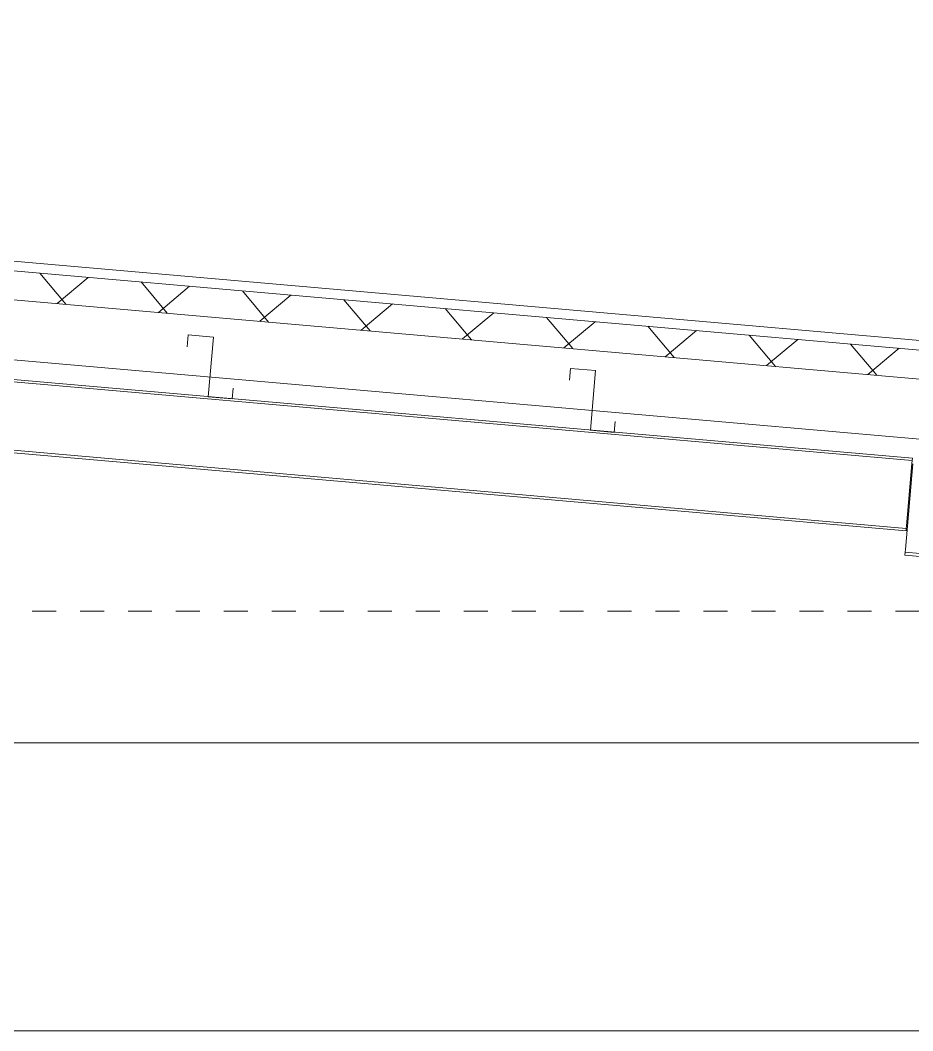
# Model space of a CAD drawing. Header units: metres. Extents: x 4238 to 4687, y -1 to 29.
# Drawn here: x 4653.347 to 4657.069, y 13.49 to 17.703 of the extents above; entities that cross this region are included whole.
import ezdxf

# ---------------------------------------------------------------- set-up
doc = ezdxf.new("R2010")
doc.units = ezdxf.units.M
doc.linetypes.add('AEC_Center', pattern=[0.024, 0.012, -0.004, 0.004, -0.004])
for name, color, linetype, lineweight in [('A-DETL', 90, 'Continuous', 13), ('A-FLOR-LEVL', 51, 'Continuous', 5), ('A-GENM', 13, 'Continuous', 5), ('A-ROOF', 132, 'Continuous', 5), ('A-ROOF-PATT', 132, 'Continuous', 15), ('S-BEAM', 12, 'Continuous', 5)]:
    doc.layers.add(name, color=color, linetype=linetype, lineweight=lineweight)

# ---------------------------------------------------------------- blocks, each defined once
blk = doc.blocks.new('Mechanical - Condensers - Mechanical - Condensers-1249279-SECTION - GRID A9-A10')
at = {"layer": 'A-GENM', "lineweight": 13}
for p, q in [((4575.3863, 14.6903), (4539.5747, 14.6903)), ((4540.7747, 13.4903), (4575.3863, 13.4903))]:
    blk.add_line(p, q, dxfattribs=at)
blk = doc.blocks.new('Structural Framing 11 - Structural Framing 1-1640090-SECTION - GRID A9-A10')
at = {"layer": 'S-BEAM'}
for p, q in [((4573.9616, 15.4967), (4573.9927, 15.8529)), ((4573.9595, 15.4726), (4573.9606, 15.4854)), ((4573.9595, 15.4726), (4577.7486, 15.1411)), ((4573.9606, 15.4854), (4573.9616, 15.4967)), ((4577.7614, 15.1528), (4573.9606, 15.4854))]:
    blk.add_line(p, q, dxfattribs=at)
blk = doc.blocks.new('Structural Framing 49 - Structural Framing 1-1640112-SECTION - GRID A9-A10')
at = {"layer": 'S-BEAM'}
for p, q in [((4573.9903, 15.8669), (4562.2848, 16.891)), ((4562.2857, 16.9012), (4573.9911, 15.8771)), ((4573.9646, 15.5742), (4562.2592, 16.5983)), ((4573.9655, 15.5844), (4562.2601, 16.6085)), ((4573.9893, 15.8555), (4573.9665, 15.5957)), ((4573.9903, 15.8669), (4573.9893, 15.8555)), ((4573.9911, 15.8771), (4573.9903, 15.8669)), ((4573.9665, 15.5957), (4573.9655, 15.5844)), ((4573.9655, 15.5844), (4573.9646, 15.5742))]:
    blk.add_line(p, q, dxfattribs=at)

msp = doc.modelspace()

# ---------------------------------------------------------------- hatches: boundary and pattern name
at = {"layer": 'A-ROOF-PATT', "lineweight": 5}
h = msp.add_hatch(dxfattribs=at)
h.set_pattern_fill('FP_199', color=256, angle=-135, style=0, pattern_type=2)
h.set_pattern_definition([(40, (4640.4423, 10.6554), (-0.1928363, 0.2298133), []), (130, (4640.4423, 10.6554), (-0.2298133, -0.1928363), [])])
h.paths.add_polyline_path([(4618.8851, 15.6139), (4641.3808, 17.582), (4661.1718, 15.8506), (4661.1718, 15.971), (4641.3808, 17.7025), (4618.8851, 15.7344)])
h.paths.add_polyline_path([(4631.6068, 16.8453), (4631.6068, 16.8453), (4631.6523, 16.8453)])
h.paths.add_polyline_path([(4631.6523, 16.851), (4631.6523, 16.851), (4631.7142, 16.851)])
h.paths.add_polyline_path([(4631.6797, 16.8538), (4631.6797, 16.8538), (4631.6848, 16.8538)])

# ---------------------------------------------------------------- linework, layer by layer
at = {"layer": 'A-DETL'}
for p, q in [((4654.0479, 16.391), (4654.0435, 16.3411)), ((4654.0479, 16.391), (4654.1525, 16.3818)), ((4654.1525, 16.3818), (4654.1307, 16.1328)), ((4655.6418, 16.2515), (4655.6374, 16.2017)), ((4655.6418, 16.2515), (4655.7464, 16.2424)), ((4655.7464, 16.2424), (4655.7246, 15.9933)), ((4654.1307, 16.1328), (4654.2303, 16.124)), ((4654.2303, 16.124), (4654.2342, 16.1689)), ((4655.8242, 15.9846), (4655.8281, 16.0294)), ((4655.7246, 15.9933), (4655.8242, 15.9846))]:
    msp.add_line(p, q, dxfattribs=at)
at = {"layer": 'A-FLOR-LEVL', "linetype": 'AEC_Center'}
msp.add_line((4547.1964, 15.24), (4686.508, 15.24), dxfattribs=at)
at = {"layer": 'A-ROOF'}
msp.add_line((4641.3808, 17.582), (4661.1718, 15.8506), dxfattribs=at)
at = {"layer": 'A-ROOF', "lineweight": 15}
for p, q in [((4641.3808, 17.3311), (4661.1718, 15.5996)), ((4661.1718, 16.0112), (4650.8153, 16.9172)), ((4661.1718, 15.971), (4650.8576, 16.8734))]:
    msp.add_line(p, q, dxfattribs=at)

# ---------------------------------------------------------------- block references
at = {"layer": 'A-GENM'}
msp.add_blockref('Mechanical - Condensers - Mechanical - Condensers-1249279-SECTION - GRID A9-A10', (83.0762, 0), dxfattribs=at)
at = {"layer": 'S-BEAM'}
for name in ['Structural Framing 49 - Structural Framing 1-1640112-SECTION - GRID A9-A10', 'Structural Framing 11 - Structural Framing 1-1640090-SECTION - GRID A9-A10']:
    msp.add_blockref(name, (83.0762, 0), dxfattribs=at)

doc.saveas('drawing.dxf')
